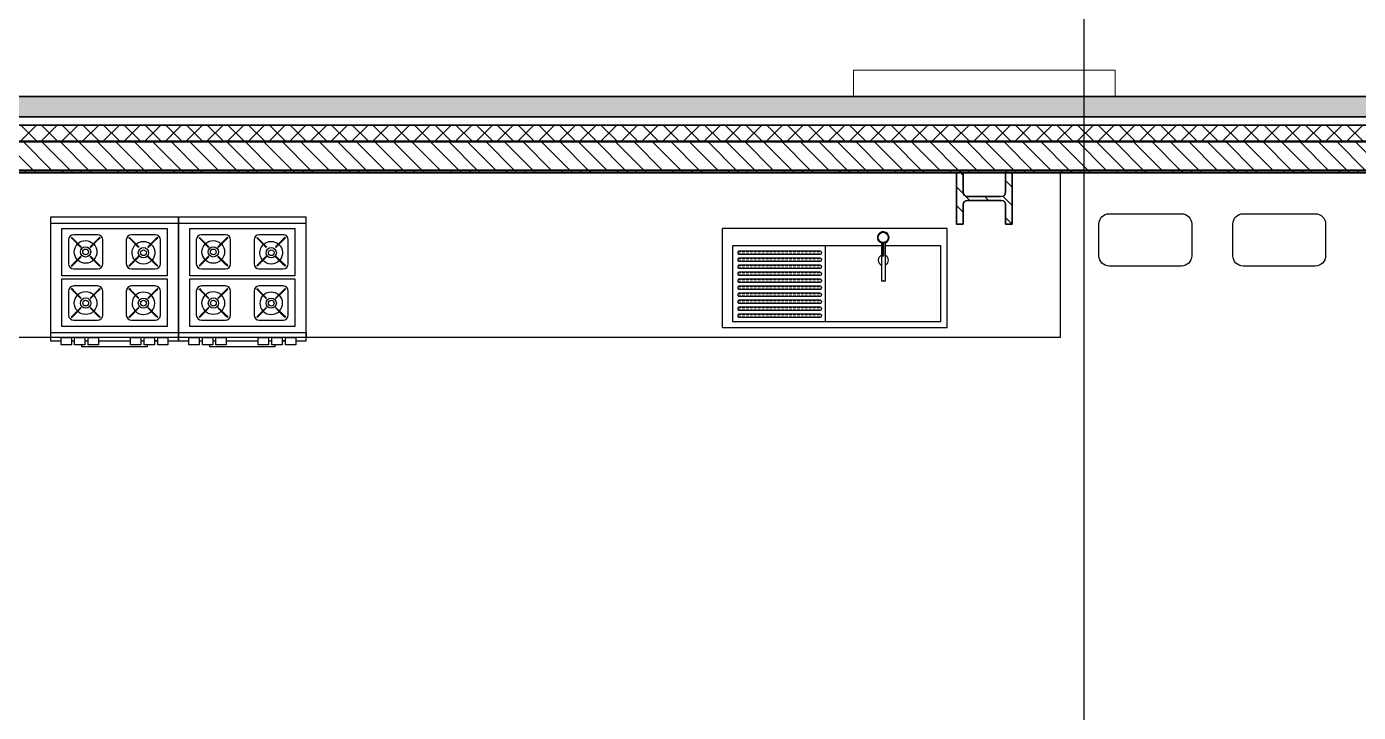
# Model space of a CAD drawing. Header units: millimetres. Extents: x -100 to 251604, y 0 to 25979.
# Drawn here: x 44141 to 50604, y 19318 to 22648 of the extents above; entities that cross this region are included whole.
import ezdxf

# ---------------------------------------------------------------- set-up
doc = ezdxf.new("R2010")
doc.units = ezdxf.units.MM
doc.linetypes.add('DASHED', pattern=[19.05, 12.7, -6.35])
doc.layers.get('0').update_dxf_attribs({"true_color": 0xdfdfdf})
for name, color, linetype in [('Background_0', 7, 'Continuous'), ('Background_Back bricks', 7, 'Continuous'), ('Background_BRX_2D_Symbols', 7, 'Continuous'), ('Boundary_0', 7, 'Continuous'), ('Boundary_Air', 7, 'Continuous'), ('Boundary_Back bricks', 7, 'Continuous'), ('Boundary_Cavity Wall_ Back', 7, 'Continuous'), ('Boundary_Gypsum Board', 54, 'Continuous'), ('Boundary_Insulation_ Polyurethane Foam', 42, 'Continuous'), ('Fill_0', 7, 'Continuous'), ('Fill_Back bricks', 7, 'Continuous'), ('Fill_Gypsum Board', 251, 'Continuous'), ('Fill_Insulation_ Polyurethane Foam', 42, 'Continuous'), ('Fill_Supporting Wall_ Brick', 11, 'Continuous'), ('Viewport border', 7, 'Continuous')]:
    doc.layers.add(name, color=color, linetype=linetype)
for name, color, linetype, lineweight in [('Background_Air', 7, 'Continuous', 9), ('Background_Concrete_ Reinforced', 7, 'Continuous', 9), ('Background_Floor_ Ceramic Tiles', 7, 'Continuous', 9), ('Background_Gypsum Board', 7, 'Continuous', 9), ('Background_Insulation_ Polyurethane Foam', 7, 'Continuous', 9), ('Background_Supporting Wall_ Brick', 7, 'Continuous', 9), ('BIM_SECTIONS', 151, 'Continuous', 25), ('Boundary_Supporting Wall_ Brick', 14, 'Continuous', 50)]:
    doc.layers.add(name, color=color, linetype=linetype, lineweight=lineweight)
doc.layers.add('BIM_ROOM_LINES', color=7, linetype='Continuous', plot=False)
pattern_1 = [(45, (-5377.5, -9300), (-44.90128, 44.90128), [])]

# ---------------------------------------------------------------- blocks, each defined once
blk = doc.blocks.new('*U10880')
for p, q in [((30270.5, 8713), (29650.5, 8713)), ((30270.5, 8683), (29650.5, 8683)), ((30270.5, 8683), (30270.5, 8713)), ((30270.5, 8153), (30270.5, 8683)), ((29705.5, 8428), (29705.5, 8658)), ((29705.5, 8658), (30215.5, 8658)), ((29737.5, 8602.9), (29737.5, 8486.9)), ((29750.6, 8612.7), (29752.7, 8614.9)), ((29757.7, 8605.7), (29750.6, 8612.7)), ((29752.7, 8614.9), (29759.8, 8607.8)), ((29757.7, 8605.7), (29759.8, 8607.8)), ((29796.8, 8566.5), (29757.7, 8605.7)), ((29759.8, 8607.8), (29798.9, 8568.7)), ((29878.5, 8627.9), (29762.5, 8627.9)), ((29881.3, 8607.8), (29842.1, 8568.7)), ((29844.3, 8566.5), (29883.4, 8605.7)), ((29888.3, 8614.9), (29881.3, 8607.8)), ((29883.4, 8605.7), (29881.3, 8607.8)), ((29883.4, 8605.7), (29890.5, 8612.7)), ((29890.5, 8612.7), (29888.3, 8614.9)), ((29903.5, 8486.9), (29903.5, 8602.9)), ((30017.5, 8602.9), (30017.5, 8486.9)), ((30030.5, 8612.7), (30032.7, 8614.9)), ((30037.6, 8605.7), (30030.5, 8612.7)), ((30032.7, 8614.9), (30039.7, 8607.8)), ((30037.6, 8605.7), (30039.7, 8607.8)), ((30076.7, 8566.5), (30037.6, 8605.7)), ((30039.7, 8607.8), (30078.9, 8568.7)), ((30158.5, 8627.9), (30042.5, 8627.9)), ((30161.2, 8607.8), (30122.1, 8568.7)), ((30124.2, 8566.5), (30163.3, 8605.7)), ((30168.3, 8614.9), (30161.2, 8607.8)), ((30163.3, 8605.7), (30161.2, 8607.8)), ((30163.3, 8605.7), (30170.4, 8612.7)), ((30170.4, 8612.7), (30168.3, 8614.9)), ((30183.5, 8486.9), (30183.5, 8602.9)), ((30215.5, 8658), (30215.5, 8428)), ((29798.9, 8568.7), (29796.8, 8566.5)), ((29842.1, 8568.7), (29844.3, 8566.5)), ((30078.9, 8568.7), (30076.7, 8566.5)), ((30122.1, 8568.7), (30124.2, 8566.5)), ((29757.7, 8484.2), (29750.6, 8477.1)), ((29750.6, 8477.1), (29752.7, 8475)), ((29752.7, 8475), (29759.8, 8482.1)), ((29796.8, 8523.3), (29757.7, 8484.2)), ((29757.7, 8484.2), (29759.8, 8482.1)), ((29759.8, 8482.1), (29798.9, 8521.2)), ((29798.9, 8521.2), (29796.8, 8523.3)), ((29842.1, 8521.2), (29844.3, 8523.3)), ((29881.3, 8482.1), (29842.1, 8521.2)), ((29844.3, 8523.3), (29883.4, 8484.2)), ((29883.4, 8484.2), (29881.3, 8482.1)), ((29888.3, 8475), (29881.3, 8482.1)), ((29883.4, 8484.2), (29890.5, 8477.1)), ((29890.5, 8477.1), (29888.3, 8475)), ((30037.6, 8484.2), (30030.5, 8477.1)), ((30030.5, 8477.1), (30032.7, 8475)), ((30032.7, 8475), (30039.7, 8482.1)), ((30076.7, 8523.3), (30037.6, 8484.2)), ((30037.6, 8484.2), (30039.7, 8482.1)), ((30039.7, 8482.1), (30078.9, 8521.2)), ((30078.9, 8521.2), (30076.7, 8523.3)), ((30122.1, 8521.2), (30124.2, 8523.3)), ((30161.2, 8482.1), (30122.1, 8521.2)), ((30124.2, 8523.3), (30163.3, 8484.2)), ((30163.3, 8484.2), (30161.2, 8482.1)), ((30168.3, 8475), (30161.2, 8482.1)), ((30163.3, 8484.2), (30170.4, 8477.1)), ((30170.4, 8477.1), (30168.3, 8475)), ((30215.5, 8428), (29705.5, 8428)), ((29705.5, 8183), (29705.5, 8413)), ((29705.5, 8413), (30215.5, 8413)), ((29762.5, 8461.9), (29878.5, 8461.9)), ((30042.5, 8461.9), (30158.5, 8461.9)), ((30215.5, 8413), (30215.5, 8183)), ((29737.5, 8354.1), (29737.5, 8238.1)), ((29750.6, 8363.9), (29752.7, 8366)), ((29757.7, 8356.8), (29750.6, 8363.9)), ((29752.7, 8366), (29759.8, 8358.9)), ((29757.7, 8356.8), (29759.8, 8358.9)), ((29796.8, 8317.7), (29757.7, 8356.8)), ((29759.8, 8358.9), (29798.9, 8319.8)), ((29878.5, 8379.1), (29762.5, 8379.1)), ((29881.3, 8358.9), (29842.1, 8319.8)), ((29844.3, 8317.7), (29883.4, 8356.8)), ((29888.3, 8366), (29881.3, 8358.9)), ((29883.4, 8356.8), (29881.3, 8358.9)), ((29883.4, 8356.8), (29890.5, 8363.9)), ((29890.5, 8363.9), (29888.3, 8366)), ((29903.5, 8238.1), (29903.5, 8354.1)), ((30017.5, 8354.1), (30017.5, 8238.1)), ((30030.5, 8363.9), (30032.7, 8366)), ((30037.6, 8356.8), (30030.5, 8363.9)), ((30032.7, 8366), (30039.7, 8358.9)), ((30037.6, 8356.8), (30039.7, 8358.9)), ((30076.7, 8317.7), (30037.6, 8356.8)), ((30039.7, 8358.9), (30078.9, 8319.8)), ((30158.5, 8379.1), (30042.5, 8379.1)), ((30161.2, 8358.9), (30122.1, 8319.8)), ((30124.2, 8317.7), (30163.3, 8356.8)), ((30168.3, 8366), (30161.2, 8358.9)), ((30163.3, 8356.8), (30161.2, 8358.9)), ((30163.3, 8356.8), (30170.4, 8363.9)), ((30170.4, 8363.9), (30168.3, 8366)), ((30183.5, 8238.1), (30183.5, 8354.1)), ((29796.8, 8274.5), (29757.7, 8235.3)), ((29798.9, 8319.8), (29796.8, 8317.7)), ((29798.9, 8272.3), (29796.8, 8274.5)), ((29842.1, 8319.8), (29844.3, 8317.7)), ((29842.1, 8272.3), (29844.3, 8274.5)), ((29844.3, 8274.5), (29883.4, 8235.3)), ((30076.7, 8274.5), (30037.6, 8235.3)), ((30078.9, 8319.8), (30076.7, 8317.7)), ((30078.9, 8272.3), (30076.7, 8274.5)), ((30122.1, 8319.8), (30124.2, 8317.7)), ((30122.1, 8272.3), (30124.2, 8274.5)), ((30124.2, 8274.5), (30163.3, 8235.3)), ((29757.7, 8235.3), (29750.6, 8228.3)), ((29750.6, 8228.3), (29752.7, 8226.1)), ((29752.7, 8226.1), (29759.8, 8233.2)), ((29757.7, 8235.3), (29759.8, 8233.2)), ((29759.8, 8233.2), (29798.9, 8272.3)), ((29762.5, 8213.1), (29878.5, 8213.1)), ((29881.3, 8233.2), (29842.1, 8272.3)), ((29883.4, 8235.3), (29881.3, 8233.2)), ((29888.3, 8226.1), (29881.3, 8233.2)), ((29883.4, 8235.3), (29890.5, 8228.3)), ((29890.5, 8228.3), (29888.3, 8226.1)), ((30037.6, 8235.3), (30030.5, 8228.3)), ((30030.5, 8228.3), (30032.7, 8226.1)), ((30032.7, 8226.1), (30039.7, 8233.2)), ((30037.6, 8235.3), (30039.7, 8233.2)), ((30039.7, 8233.2), (30078.9, 8272.3)), ((30042.5, 8213.1), (30158.5, 8213.1)), ((30161.2, 8233.2), (30122.1, 8272.3)), ((30163.3, 8235.3), (30161.2, 8233.2)), ((30168.3, 8226.1), (30161.2, 8233.2)), ((30163.3, 8235.3), (30170.4, 8228.3)), ((30170.4, 8228.3), (30168.3, 8226.1)), ((29650.5, 8153), (30270.5, 8153)), ((29650.5, 8153), (30270.5, 8153)), ((30215.5, 8183), (29705.5, 8183)), ((30270.5, 8153), (30270.5, 8128)), ((30270.5, 8128), (29650.5, 8128)), ((29701.1, 8128), (29650.5, 8128)), ((29650.5, 8128), (29650.5, 8113)), ((29650.5, 8113), (29701.1, 8113)), ((29701.1, 8093), (29701.1, 8128)), ((29701.1, 8128), (29751.1, 8128)), ((29751.1, 8128), (29701.1, 8128)), ((29751.1, 8093), (29701.1, 8093)), ((29751.1, 8128), (29751.1, 8093)), ((29766.9, 8128), (29751.1, 8128)), ((29751.1, 8113), (29766.9, 8113)), ((29766.9, 8093), (29766.9, 8128)), ((29766.9, 8128), (29816.9, 8128)), ((29816.9, 8128), (29766.9, 8128)), ((29816.9, 8093), (29766.9, 8093)), ((29802.5, 8083), (29802.5, 8093)), ((30119.3, 8083), (29802.5, 8083)), ((29816.9, 8128), (29816.9, 8093)), ((29832.8, 8128), (29816.9, 8128)), ((29816.9, 8113), (29832.8, 8113)), ((29832.8, 8093), (29832.8, 8128)), ((29832.8, 8128), (29882.8, 8128)), ((29882.8, 8128), (29832.8, 8128)), ((29882.8, 8093), (29832.8, 8093)), ((29882.8, 8128), (29882.8, 8093)), ((29899.7, 8128), (29882.8, 8128)), ((29882.8, 8113), (30038.2, 8113)), ((30021.3, 8128), (29899.7, 8128)), ((30038.2, 8128), (30021.3, 8128)), ((30038.2, 8093), (30038.2, 8128)), ((30038.2, 8128), (30088.2, 8128)), ((30088.2, 8128), (30038.2, 8128)), ((30088.2, 8093), (30038.2, 8093)), ((30088.2, 8128), (30088.2, 8093)), ((30104.1, 8128), (30088.2, 8128)), ((30088.2, 8113), (30104.1, 8113)), ((30104.1, 8093), (30104.1, 8128)), ((30104.1, 8128), (30154.1, 8128)), ((30154.1, 8128), (30104.1, 8128)), ((30154.1, 8093), (30104.1, 8093)), ((30119.3, 8093), (30119.3, 8083)), ((30154.1, 8128), (30154.1, 8093)), ((30169.9, 8128), (30154.1, 8128)), ((30154.1, 8113), (30169.9, 8113)), ((30169.9, 8113), (30154.1, 8113)), ((30169.9, 8093), (30169.9, 8128)), ((30169.9, 8128), (30219.9, 8128)), ((30219.9, 8128), (30169.9, 8128)), ((30219.9, 8093), (30169.9, 8093)), ((30219.9, 8128), (30219.9, 8093)), ((30270.5, 8128), (30219.9, 8128)), ((30219.9, 8113), (30270.5, 8113)), ((30270.5, 8113), (30270.5, 8128))]:
    blk.add_line(p, q)
for centre, radius in [((29820, 8544.5), 25), ((29820, 8544.3), 14), ((30101, 8540.6), 25), ((30101, 8540.4), 14), ((29820.5, 8296.1), 25), ((29820.5, 8295.9), 14), ((30101, 8295.6), 25), ((30101, 8295.4), 14)]:
    blk.add_circle(centre, radius)
for centre, radius, start, end in [((29762.5, 8602.9), 25, 90, 180), ((29878.5, 8602.9), 25, 0, 90), ((30042.5, 8602.9), 25, 90, 180), ((30158.5, 8602.9), 25, 0, 90), ((29762.5, 8486.9), 25, 180, 270), ((29878.5, 8486.9), 25, 270, 0), ((30042.5, 8486.9), 25, 180, 270), ((30158.5, 8486.9), 25, 270, 0), ((29762.5, 8354.1), 25, 90, 180), ((29820, 8295.5), 55, 46.56931, 132.65988), ((29878.5, 8354.1), 25, 0, 90), ((30042.5, 8354.1), 25, 90, 180), ((30158.5, 8354.1), 25, 0, 90), ((30101, 8295.6), 55, 136.5756, 222.70261), ((30101, 8295.6), 55, 316.55117, 44.17102), ((29762.5, 8238.1), 25, 180, 270), ((29878.5, 8238.1), 25, 270, 0), ((30042.5, 8238.1), 25, 180, 270), ((30101, 8295.6), 55, 225.82898, 313.42556), ((30158.5, 8238.1), 25, 270, 0)]:
    blk.add_arc(centre, radius, start, end)
at = {"extrusion": (-5.05939e-17, -1.83697e-16, -1)}
for centre, radius, start, end in [((-29820, 8544.5), 55, 47.29689, 133.44883), ((-30101, 8540.6), 55, 49.42071, 129.83137), ((-29820, 8544.5), 55, 316.55117, 44.17102), ((-29820, 8544.5), 55, 136.57444, 222.70311), ((-30100.3, 8540.6), 54.4, 347.33784, 46.74832), ((-30101, 8540.6), 55, 132.96317, 220.57929), ((-29820, 8544.5), 55, 225.82898, 313.42556), ((-30101, 8540.6), 55, 320.16863, 347.51431), ((-30101, 8540.6), 55, 223.70879, 317.03683), ((-30101, 8295.5), 55, 46.56931, 132.65988), ((-29820, 8295.6), 55, 316.55117, 44.17102), ((-29820, 8295.6), 55, 136.5756, 222.70261), ((-29820, 8295.6), 55, 225.82898, 313.42556)]:
    blk.add_arc(centre, radius, start, end, dxfattribs=at)
blk = doc.blocks.new('*U10881')
for p, q in [((30270.5, 8713), (30270.5, 8683)), ((30890.5, 8713), (30270.5, 8713)), ((30890.5, 8683), (30270.5, 8683)), ((30270.5, 8683), (30270.5, 8153)), ((30890.5, 8683), (30890.5, 8713)), ((30890.5, 8153), (30890.5, 8683)), ((30325.5, 8428), (30325.5, 8658)), ((30325.5, 8658), (30835.5, 8658)), ((30357.5, 8602.9), (30357.5, 8486.9)), ((30370.6, 8612.7), (30372.7, 8614.9)), ((30377.7, 8605.7), (30370.6, 8612.7)), ((30372.7, 8614.9), (30379.8, 8607.8)), ((30377.7, 8605.7), (30379.8, 8607.8)), ((30416.8, 8566.5), (30377.7, 8605.7)), ((30379.8, 8607.8), (30418.9, 8568.7)), ((30498.5, 8627.9), (30382.5, 8627.9)), ((30501.3, 8607.8), (30462.1, 8568.7)), ((30464.3, 8566.5), (30503.4, 8605.7)), ((30508.3, 8614.9), (30501.3, 8607.8)), ((30503.4, 8605.7), (30501.3, 8607.8)), ((30503.4, 8605.7), (30510.5, 8612.7)), ((30510.5, 8612.7), (30508.3, 8614.9)), ((30523.5, 8486.9), (30523.5, 8602.9)), ((30637.5, 8602.9), (30637.5, 8486.9)), ((30650.5, 8612.7), (30652.7, 8614.9)), ((30657.6, 8605.7), (30650.5, 8612.7)), ((30652.7, 8614.9), (30659.7, 8607.8)), ((30657.6, 8605.7), (30659.7, 8607.8)), ((30696.7, 8566.5), (30657.6, 8605.7)), ((30659.7, 8607.8), (30698.9, 8568.7)), ((30778.5, 8627.9), (30662.5, 8627.9)), ((30781.2, 8607.8), (30742.1, 8568.7)), ((30744.2, 8566.5), (30783.3, 8605.7)), ((30788.3, 8614.9), (30781.2, 8607.8)), ((30783.3, 8605.7), (30781.2, 8607.8)), ((30783.3, 8605.7), (30790.4, 8612.7)), ((30790.4, 8612.7), (30788.3, 8614.9)), ((30803.5, 8486.9), (30803.5, 8602.9)), ((30835.5, 8658), (30835.5, 8428)), ((30418.9, 8568.7), (30416.8, 8566.5)), ((30462.1, 8568.7), (30464.3, 8566.5)), ((30698.9, 8568.7), (30696.7, 8566.5)), ((30742.1, 8568.7), (30744.2, 8566.5)), ((30377.7, 8484.2), (30370.6, 8477.1)), ((30370.6, 8477.1), (30372.7, 8475)), ((30372.7, 8475), (30379.8, 8482.1)), ((30416.8, 8523.3), (30377.7, 8484.2)), ((30377.7, 8484.2), (30379.8, 8482.1)), ((30379.8, 8482.1), (30418.9, 8521.2)), ((30418.9, 8521.2), (30416.8, 8523.3)), ((30462.1, 8521.2), (30464.3, 8523.3)), ((30501.3, 8482.1), (30462.1, 8521.2)), ((30464.3, 8523.3), (30503.4, 8484.2)), ((30503.4, 8484.2), (30501.3, 8482.1)), ((30508.3, 8475), (30501.3, 8482.1)), ((30503.4, 8484.2), (30510.5, 8477.1)), ((30510.5, 8477.1), (30508.3, 8475)), ((30657.6, 8484.2), (30650.5, 8477.1)), ((30650.5, 8477.1), (30652.7, 8475)), ((30652.7, 8475), (30659.7, 8482.1)), ((30696.7, 8523.3), (30657.6, 8484.2)), ((30657.6, 8484.2), (30659.7, 8482.1)), ((30659.7, 8482.1), (30698.9, 8521.2)), ((30698.9, 8521.2), (30696.7, 8523.3)), ((30742.1, 8521.2), (30744.2, 8523.3)), ((30781.2, 8482.1), (30742.1, 8521.2)), ((30744.2, 8523.3), (30783.3, 8484.2)), ((30783.3, 8484.2), (30781.2, 8482.1)), ((30788.3, 8475), (30781.2, 8482.1)), ((30783.3, 8484.2), (30790.4, 8477.1)), ((30790.4, 8477.1), (30788.3, 8475)), ((30835.5, 8428), (30325.5, 8428)), ((30325.5, 8183), (30325.5, 8413)), ((30325.5, 8413), (30835.5, 8413)), ((30382.5, 8461.9), (30498.5, 8461.9)), ((30662.5, 8461.9), (30778.5, 8461.9)), ((30835.5, 8413), (30835.5, 8183)), ((30357.5, 8354.1), (30357.5, 8238.1)), ((30370.6, 8363.9), (30372.7, 8366)), ((30377.7, 8356.8), (30370.6, 8363.9)), ((30372.7, 8366), (30379.8, 8358.9)), ((30377.7, 8356.8), (30379.8, 8358.9)), ((30416.8, 8317.7), (30377.7, 8356.8)), ((30379.8, 8358.9), (30418.9, 8319.8)), ((30498.5, 8379.1), (30382.5, 8379.1)), ((30501.3, 8358.9), (30462.1, 8319.8)), ((30464.3, 8317.7), (30503.4, 8356.8)), ((30508.3, 8366), (30501.3, 8358.9)), ((30503.4, 8356.8), (30501.3, 8358.9)), ((30503.4, 8356.8), (30510.5, 8363.9)), ((30510.5, 8363.9), (30508.3, 8366)), ((30523.5, 8238.1), (30523.5, 8354.1)), ((30637.5, 8354.1), (30637.5, 8238.1)), ((30650.5, 8363.9), (30652.7, 8366)), ((30657.6, 8356.8), (30650.5, 8363.9)), ((30652.7, 8366), (30659.7, 8358.9)), ((30657.6, 8356.8), (30659.7, 8358.9)), ((30696.7, 8317.7), (30657.6, 8356.8)), ((30659.7, 8358.9), (30698.9, 8319.8)), ((30778.5, 8379.1), (30662.5, 8379.1)), ((30781.2, 8358.9), (30742.1, 8319.8)), ((30744.2, 8317.7), (30783.3, 8356.8)), ((30788.3, 8366), (30781.2, 8358.9)), ((30783.3, 8356.8), (30781.2, 8358.9)), ((30783.3, 8356.8), (30790.4, 8363.9)), ((30790.4, 8363.9), (30788.3, 8366)), ((30803.5, 8238.1), (30803.5, 8354.1)), ((30416.8, 8274.5), (30377.7, 8235.3)), ((30418.9, 8319.8), (30416.8, 8317.7)), ((30418.9, 8272.3), (30416.8, 8274.5)), ((30462.1, 8319.8), (30464.3, 8317.7)), ((30462.1, 8272.3), (30464.3, 8274.5)), ((30464.3, 8274.5), (30503.4, 8235.3)), ((30696.7, 8274.5), (30657.6, 8235.3)), ((30698.9, 8319.8), (30696.7, 8317.7)), ((30698.9, 8272.3), (30696.7, 8274.5)), ((30742.1, 8319.8), (30744.2, 8317.7)), ((30742.1, 8272.3), (30744.2, 8274.5)), ((30744.2, 8274.5), (30783.3, 8235.3)), ((30377.7, 8235.3), (30370.6, 8228.3)), ((30370.6, 8228.3), (30372.7, 8226.1)), ((30372.7, 8226.1), (30379.8, 8233.2)), ((30377.7, 8235.3), (30379.8, 8233.2)), ((30379.8, 8233.2), (30418.9, 8272.3)), ((30382.5, 8213.1), (30498.5, 8213.1)), ((30501.3, 8233.2), (30462.1, 8272.3)), ((30503.4, 8235.3), (30501.3, 8233.2)), ((30508.3, 8226.1), (30501.3, 8233.2)), ((30503.4, 8235.3), (30510.5, 8228.3)), ((30510.5, 8228.3), (30508.3, 8226.1)), ((30657.6, 8235.3), (30650.5, 8228.3)), ((30650.5, 8228.3), (30652.7, 8226.1)), ((30652.7, 8226.1), (30659.7, 8233.2)), ((30657.6, 8235.3), (30659.7, 8233.2)), ((30659.7, 8233.2), (30698.9, 8272.3)), ((30662.5, 8213.1), (30778.5, 8213.1)), ((30781.2, 8233.2), (30742.1, 8272.3)), ((30783.3, 8235.3), (30781.2, 8233.2)), ((30788.3, 8226.1), (30781.2, 8233.2)), ((30783.3, 8235.3), (30790.4, 8228.3)), ((30790.4, 8228.3), (30788.3, 8226.1)), ((30270.5, 8153), (30890.5, 8153)), ((30270.5, 8128), (30270.5, 8153)), ((30270.5, 8153), (30890.5, 8153)), ((30835.5, 8183), (30325.5, 8183)), ((30890.5, 8153), (30890.5, 8128)), ((30890.5, 8128), (30270.5, 8128)), ((30321.1, 8128), (30270.5, 8128)), ((30270.5, 8128), (30270.5, 8113)), ((30270.5, 8113), (30321.1, 8113)), ((30321.1, 8093), (30321.1, 8128)), ((30321.1, 8128), (30371.1, 8128)), ((30371.1, 8128), (30321.1, 8128)), ((30371.1, 8093), (30321.1, 8093)), ((30371.1, 8128), (30371.1, 8093)), ((30386.9, 8128), (30371.1, 8128)), ((30371.1, 8113), (30386.9, 8113)), ((30386.9, 8093), (30386.9, 8128)), ((30386.9, 8128), (30436.9, 8128)), ((30436.9, 8128), (30386.9, 8128)), ((30436.9, 8093), (30386.9, 8093)), ((30422.5, 8083), (30422.5, 8093)), ((30739.3, 8083), (30422.5, 8083)), ((30436.9, 8128), (30436.9, 8093)), ((30452.8, 8128), (30436.9, 8128)), ((30436.9, 8113), (30452.8, 8113)), ((30452.8, 8093), (30452.8, 8128)), ((30452.8, 8128), (30502.8, 8128)), ((30502.8, 8128), (30452.8, 8128)), ((30502.8, 8093), (30452.8, 8093)), ((30502.8, 8128), (30502.8, 8093)), ((30519.7, 8128), (30502.8, 8128)), ((30502.8, 8113), (30658.2, 8113)), ((30641.3, 8128), (30519.7, 8128)), ((30658.2, 8128), (30641.3, 8128)), ((30658.2, 8093), (30658.2, 8128)), ((30658.2, 8128), (30708.2, 8128)), ((30708.2, 8128), (30658.2, 8128)), ((30708.2, 8093), (30658.2, 8093)), ((30708.2, 8128), (30708.2, 8093)), ((30724.1, 8128), (30708.2, 8128)), ((30708.2, 8113), (30724.1, 8113)), ((30724.1, 8093), (30724.1, 8128)), ((30724.1, 8128), (30774.1, 8128)), ((30774.1, 8128), (30724.1, 8128)), ((30774.1, 8093), (30724.1, 8093)), ((30739.3, 8093), (30739.3, 8083)), ((30774.1, 8128), (30774.1, 8093)), ((30789.9, 8128), (30774.1, 8128)), ((30774.1, 8113), (30789.9, 8113)), ((30789.9, 8113), (30774.1, 8113)), ((30789.9, 8093), (30789.9, 8128)), ((30789.9, 8128), (30839.9, 8128)), ((30839.9, 8128), (30789.9, 8128)), ((30839.9, 8093), (30789.9, 8093)), ((30839.9, 8128), (30839.9, 8093)), ((30890.5, 8128), (30839.9, 8128)), ((30839.9, 8113), (30890.5, 8113)), ((30890.5, 8113), (30890.5, 8128))]:
    blk.add_line(p, q)
for centre, radius in [((30440, 8544.5), 25), ((30440, 8544.3), 14), ((30721, 8540.6), 25), ((30721, 8540.4), 14), ((30440.5, 8296.1), 25), ((30440.5, 8295.9), 14), ((30721, 8295.6), 25), ((30721, 8295.4), 14)]:
    blk.add_circle(centre, radius)
for centre, radius, start, end in [((30382.5, 8602.9), 25, 90, 180), ((30498.5, 8602.9), 25, 0, 90), ((30662.5, 8602.9), 25, 90, 180), ((30778.5, 8602.9), 25, 0, 90), ((30382.5, 8486.9), 25, 180, 270), ((30498.5, 8486.9), 25, 270, 0), ((30662.5, 8486.9), 25, 180, 270), ((30778.5, 8486.9), 25, 270, 0), ((30382.5, 8354.1), 25, 90, 180), ((30440, 8295.5), 55, 46.56931, 132.65988), ((30498.5, 8354.1), 25, 0, 90), ((30662.5, 8354.1), 25, 90, 180), ((30778.5, 8354.1), 25, 0, 90), ((30721, 8295.6), 55, 136.5756, 222.70261), ((30721, 8295.6), 55, 316.55117, 44.17102), ((30382.5, 8238.1), 25, 180, 270), ((30498.5, 8238.1), 25, 270, 0), ((30662.5, 8238.1), 25, 180, 270), ((30721, 8295.6), 55, 225.82898, 313.42556), ((30778.5, 8238.1), 25, 270, 0)]:
    blk.add_arc(centre, radius, start, end)
at = {"extrusion": (-5.05939e-17, -1.83697e-16, -1)}
for centre, radius, start, end in [((-30440, 8544.5), 55, 47.29689, 133.44883), ((-30721, 8540.6), 55, 49.42071, 129.83137), ((-30440, 8544.5), 55, 316.55117, 44.17102), ((-30440, 8544.5), 55, 136.57444, 222.70311), ((-30720.3, 8540.6), 54.4, 347.33784, 46.74832), ((-30721, 8540.6), 55, 132.96317, 220.57929), ((-30440, 8544.5), 55, 225.82898, 313.42556), ((-30721, 8540.6), 55, 320.16863, 347.51431), ((-30721, 8540.6), 55, 223.70879, 317.03683), ((-30721, 8295.5), 55, 46.56931, 132.65988), ((-30440, 8295.6), 55, 316.55117, 44.17102), ((-30440, 8295.6), 55, 136.5756, 222.70261), ((-30440, 8295.6), 55, 225.82898, 313.42556)]:
    blk.add_arc(centre, radius, start, end, dxfattribs=at)
blk = doc.blocks.new('*U10882')
for p, q in [((34788.5, 8730), (35138.5, 8730)), ((34738.5, 8526), (34738.5, 8680)), ((35188.5, 8680), (35188.5, 8526)), ((35138.5, 8476), (34788.5, 8476))]:
    blk.add_line(p, q)
at = {"extrusion": (9.75748e-18, 0, -1)}
for centre, start, end in [((-34788.5, 8680), 0, 90), ((-35138.5, 8680), 90, 180), ((-34788.5, 8526), 270, 0), ((-35138.5, 8526), 180, 270)]:
    blk.add_arc(centre, 50, start, end, dxfattribs=at)
blk = doc.blocks.new('*U10883')
for p, q in [((35438.5, 8730), (35788.5, 8730)), ((35388.5, 8526), (35388.5, 8680)), ((35838.5, 8680), (35838.5, 8526)), ((35788.5, 8476), (35438.5, 8476))]:
    blk.add_line(p, q)
at = {"extrusion": (9.75748e-18, 0, -1)}
for centre, start, end in [((-35438.5, 8680), 0, 90), ((-35788.5, 8680), 90, 180), ((-35438.5, 8526), 270, 0), ((-35788.5, 8526), 180, 270)]:
    blk.add_arc(centre, 50, start, end, dxfattribs=at)
blk = doc.blocks.new('Main_Floor 0__section__..%5CMainBuilding.dwg', base_point=(-3894.6, -13009.5))
at = {"layer": 'Fill_0', "extrusion": (9.75748e-18, -2.60761e-30, -1)}
h = blk.add_hatch(dxfattribs=at)
h.set_pattern_fill('ANSI31', color=256, scale=20, style=0)
h.set_pattern_definition(pattern_1)
edge = h.paths.add_edge_path()
edge.add_line((-34047.5, 8680), (-34079.5, 8680))
edge.add_line((-34079.5, 8680), (-34079.5, 8774))
edge.add_spline(control_points=[(-34079.5, 8774), (-34079.5, 8795), (-34100.5, 8795)], knot_values=[-0.785398, -0.785398, -0.785398, 0.785398, 0.785398, 0.785398], weights=[1, 0.707107, 1], degree=2, periodic=0)
edge.add_line((-34100.5, 8795), (-34264.5, 8795))
edge.add_spline(control_points=[(-34264.5, 8795), (-34285.5, 8795), (-34285.5, 8774)], knot_values=[-0.785398, -0.785398, -0.785398, 0.785398, 0.785398, 0.785398], weights=[1, 0.707107, 1], degree=2, periodic=0)
edge.add_line((-34285.5, 8774), (-34285.5, 8680))
edge.add_line((-34285.5, 8680), (-34317.5, 8680))
edge.add_line((-34317.5, 8680), (-34317.5, 8928))
edge.add_line((-34317.5, 8928), (-34285.5, 8928))
edge.add_line((-34285.5, 8928), (-34285.5, 8834))
edge.add_spline(control_points=[(-34285.5, 8834), (-34285.5, 8813), (-34264.5, 8813)], knot_values=[-0.785398, -0.785398, -0.785398, 0.785398, 0.785398, 0.785398], weights=[1, 0.707107, 1], degree=2, periodic=0)
edge.add_line((-34264.5, 8813), (-34100.5, 8813))
edge.add_spline(control_points=[(-34100.5, 8813), (-34079.5, 8813), (-34079.5, 8834)], knot_values=[-0.785398, -0.785398, -0.785398, 0.785398, 0.785398, 0.785398], weights=[1, 0.707107, 1], degree=2, periodic=0)
edge.add_line((-34079.5, 8834), (-34079.5, 8928))
edge.add_line((-34079.5, 8928), (-34047.5, 8928))
edge.add_line((-34047.5, 8928), (-34047.5, 8680))
at = {"layer": 'Fill_Back bricks', "extrusion": (-2.51603e-18, 2.85419e-16, -1)}
h = blk.add_hatch(dxfattribs=at)
h.set_pattern_fill('ANSI36', color=256, scale=20, style=0)
h.set_pattern_definition([(45, (-5377.5, -9300), (33.67596, 123.47852), [158.75, -31.75, 0, -31.75])])
h.paths.add_polyline_path([(-41227.5, 9300), (-5377.5, 9300), (-5467.5, 9210), (-5507.5, 9210), (-5507.5, 9200), (-41137.5, 9200), (-41137.5, 9210)])
at = {"layer": 'Fill_Gypsum Board', "extrusion": (-3.03007e-18, -4.24205e-15, -1)}
h = blk.add_hatch(dxfattribs=at)
h.set_pattern_fill('ANSI34', color=256, scale=10, style=0)
h.set_pattern_definition([(45, (-5377.5, -9300), (-134.7038, 134.7038), []), (45, (-5332.6, -9300), (-134.7038, 134.7038), []), (45, (-5287.7, -9300), (-134.7038, 134.7038), []), (45, (-5242.8, -9300), (-134.7038, 134.7038), [])])
h.paths.add_polyline_path([(-40907.5, 8928), (-40907.5, 8940), (-25780.5, 8940), (-25780.5, 8928)])
at = {"layer": 'Fill_Insulation_ Polyurethane Foam', "extrusion": (9.75748e-18, 1.218e-29, -1)}
h = blk.add_hatch(dxfattribs=at)
h.set_pattern_fill('INSULATION', color=256, scale=20, style=0)
h.set_pattern_definition([(45, (-5377.5, -9300), (-50.28943, 50.28943), []), (135, (-5377.5, -9300), (-50.28943, -50.28943), [])])
h.paths.add_polyline_path([(-11117.5, -9170), (-11117.5, -9120), (-5557.5, -9120), (-5557.5, 9080), (-41047.5, 9080), (-41047.5, -120), (-40827.5, -120), (-40827.5, -170), (-41097.5, -170), (-41097.5, 9160), (-5557.5, 9160), (-5557.5, 9170), (-5507.5, 9170), (-5507.5, -9170)])
at = {"layer": 'Fill_Supporting Wall_ Brick', "extrusion": (6.63203e-18, -7.86111e-17, -1)}
h = blk.add_hatch(dxfattribs=at)
h.set_pattern_fill('ANSI31', color=256, scale=20, style=0)
h.set_pattern_definition(pattern_1)
h.paths.add_polyline_path([(-19787.5, 5365), (-19787.5, 5485), (-17812.5, 5485), (-17812.5, 8940), (-20752.5, 8940), (-20752.5, 5485), (-20587.5, 5485), (-20587.5, 5365), (-20752.5, 5365), (-20752.5, 3885), (-13059.7, 3885), (-13059.7, 3765), (-20872.5, 3765), (-20872.5, 8940), (-25660.5, 8940), (-25660.5, 6328), (-25780.5, 6328), (-25780.5, 8940), (-40907.5, 8940), (-40907.5, 20), (-40827.5, 20), (-40827.5, -120), (-41047.5, -120), (-41047.5, 9080), (-5557.5, 9080), (-5557.5, -9120), (-11117.5, -9120), (-11117.5, -8980), (-5697.5, -8980), (-5697.5, 8940), (-10692.5, 8940), (-10692.5, 5695), (-10527.5, 5695), (-10527.5, 5575), (-10692.5, 5575), (-10692.5, 3765), (-11019.7, 3765), (-11019.7, 3885), (-10812.5, 3885), (-10812.5, 8940), (-13942.5, 8940), (-13942.5, 5365), (-16727.5, 5365), (-16727.5, 5485), (-14062.5, 5485), (-14062.5, 8940), (-17692.5, 8940), (-17692.5, 5485), (-17527.5, 5485), (-17527.5, 5365)])
at = {"linetype": 'DASHED'}
for p, q in [((32987.7, 8545.8), (33389.5, 8545.8)), ((32987.7, 8534.8), (33389.5, 8534.8)), ((32987.7, 8511.8), (33389.5, 8511.8)), ((32987.7, 8500.8), (33389.5, 8500.8)), ((32987.7, 8477.8), (33389.5, 8477.8)), ((32987.7, 8466.8), (33389.5, 8466.8)), ((32987.7, 8443.8), (33389.5, 8443.8)), ((32987.7, 8432.8), (33389.5, 8432.8)), ((32987.7, 8409.8), (33389.5, 8409.8)), ((32987.7, 8398.8), (33389.5, 8398.8)), ((32987.7, 8375.8), (33389.5, 8375.8)), ((32987.7, 8364.8), (33389.5, 8364.8)), ((32987.7, 8341.8), (33389.5, 8341.8)), ((32987.7, 8330.8), (33389.5, 8330.8)), ((32987.7, 8307.8), (33389.5, 8307.8)), ((32987.7, 8296.8), (33389.5, 8296.8)), ((32987.7, 8273.8), (33389.5, 8273.8)), ((32987.7, 8262.8), (33389.5, 8262.8)), ((32987.7, 8239.8), (33389.5, 8239.8)), ((32987.7, 8228.8), (33389.5, 8228.8))]:
    blk.add_line(p, q, dxfattribs=at)
at = {"layer": 'Background_0'}
for p, q in [((34047.5, 8928), (27427.5, 8928)), ((34047.5, 8928), (34047.5, 8680)), ((34079.5, 8928), (34047.5, 8928)), ((34285.5, 8928), (34079.5, 8928)), ((34079.5, 8834), (34079.5, 8928)), ((34317.5, 8928), (34285.5, 8928)), ((34285.5, 8928), (34285.5, 8834)), ((34550.5, 8928), (34317.5, 8928)), ((34317.5, 8680), (34317.5, 8928)), ((34550.5, 8928), (34550.5, 8128)), ((34264.5, 8813), (34100.5, 8813)), ((34100.5, 8795), (34264.5, 8795)), ((34079.5, 8680), (34079.5, 8774)), ((34285.5, 8774), (34285.5, 8680)), ((30890.5, 8713), (29650.5, 8713)), ((29650.5, 8713), (29650.5, 8128)), ((30890.5, 8128), (30890.5, 8713)), ((34047.5, 8680), (34079.5, 8680)), ((34285.5, 8680), (34317.5, 8680)), ((32911.6, 8178), (32911.6, 8658)), ((34001.6, 8658), (32911.6, 8658)), ((34001.6, 8178), (34001.6, 8658)), ((33682.9, 8574.3), (32960.1, 8574.3)), ((32960.1, 8574.3), (32960.1, 8205.8)), ((32985.6, 8540.8), (32985.6, 8539.8)), ((33384.6, 8547.8), (32992.6, 8547.8)), ((32992.6, 8532.8), (33384.6, 8532.8)), ((33391.6, 8539.8), (33391.6, 8540.8)), ((33411.6, 8205.8), (33411.6, 8574.3)), ((33682.9, 8590.2), (33682.9, 8403.5)), ((33688.6, 8589.7), (33688.6, 8524.7)), ((33688.6, 8589.7), (33691.6, 8589.7)), ((33694.6, 8589.7), (33691.6, 8589.7)), ((33694.6, 8524.7), (33694.6, 8589.7)), ((33702.9, 8403.5), (33702.9, 8591.3)), ((33971.6, 8574.3), (33702.9, 8574.3)), ((33971.6, 8205.8), (33971.6, 8574.3)), ((32985.6, 8506.8), (32985.6, 8505.8)), ((32985.6, 8472.8), (32985.6, 8471.8)), ((33384.6, 8513.8), (32992.6, 8513.8)), ((32992.6, 8498.8), (33384.6, 8498.8)), ((33384.6, 8479.8), (32992.6, 8479.8)), ((33391.6, 8505.8), (33391.6, 8506.8)), ((33391.6, 8471.8), (33391.6, 8472.8)), ((33688.6, 8524.7), (33694.6, 8524.7)), ((32985.6, 8438.8), (32985.6, 8437.8)), ((32985.6, 8404.8), (32985.6, 8403.8)), ((32992.6, 8464.8), (33384.6, 8464.8)), ((33384.6, 8445.8), (32992.6, 8445.8)), ((32992.6, 8430.8), (33384.6, 8430.8)), ((33384.6, 8411.8), (32992.6, 8411.8)), ((33391.6, 8437.8), (33391.6, 8438.8)), ((33391.6, 8403.8), (33391.6, 8404.8)), ((32985.6, 8370.8), (32985.6, 8369.8)), ((32992.6, 8396.8), (33384.6, 8396.8)), ((33384.6, 8377.8), (32992.6, 8377.8)), ((32992.6, 8362.8), (33384.6, 8362.8)), ((33384.6, 8343.8), (32992.6, 8343.8)), ((33391.6, 8369.8), (33391.6, 8370.8)), ((32985.6, 8336.8), (32985.6, 8335.8)), ((32985.6, 8302.8), (32985.6, 8301.8)), ((32992.6, 8328.8), (33384.6, 8328.8)), ((33384.6, 8309.8), (32992.6, 8309.8)), ((32992.6, 8294.8), (33384.6, 8294.8)), ((33384.6, 8275.8), (32992.6, 8275.8)), ((33391.6, 8335.8), (33391.6, 8336.8)), ((33391.6, 8301.8), (33391.6, 8302.8)), ((32985.6, 8268.8), (32985.6, 8267.8)), ((32985.6, 8234.8), (32985.6, 8233.8)), ((32992.6, 8260.8), (33384.6, 8260.8)), ((33384.6, 8241.8), (32992.6, 8241.8)), ((32992.6, 8226.8), (33384.6, 8226.8)), ((33391.6, 8267.8), (33391.6, 8268.8)), ((33391.6, 8233.8), (33391.6, 8234.8)), ((32911.6, 8178), (34001.6, 8178)), ((32960.1, 8205.8), (33971.6, 8205.8)), ((33381.6, 8178), (34001.6, 8178)), ((29650.5, 8128), (27427.5, 8128)), ((34550.5, 8128), (30890.5, 8128))]:
    blk.add_line(p, q, dxfattribs=at)
blk.add_circle((33691.6, 8614.7), 25, dxfattribs=at)
at = {"layer": 'Background_0', "extrusion": (0, 0, -1)}
for centre, start, end in [((-34100.5, 8834), 270, 0), ((-34100.5, 8774), 0, 90), ((-34264.5, 8834), 180, 270), ((-34264.5, 8774), 90, 180)]:
    blk.add_arc(centre, 21, start, end, dxfattribs=at)
at = {"layer": 'Background_0'}
for centre, radius, start, end in [((33691.6, 8614.7), 28, 0, 251.97681), ((33691.6, 8614.7), 26, 0, 263.37419), ((33691.6, 8614.7), 26, 276.6258, 0), ((33691.6, 8614.7), 28, 293.88385, 0), ((32992.6, 8540.8), 7, 134.41531, 180), ((32992.6, 8539.8), 7, 180, 225.58469), ((32992.6, 8540.8), 7, 113.60666, 134.4153), ((32992.6, 8539.8), 7, 225.58412, 246.39391), ((32992.6, 8539.8), 7, 246.39249, 270.00086), ((33384.6, 8540.8), 7, 66.39249, 90.00086), ((33384.6, 8540.8), 7, 45.58412, 66.39391), ((33384.6, 8539.8), 7, 293.60666, 314.4153), ((33384.6, 8539.8), 7, 314.41531, 0), ((32992.6, 8506.8), 7, 134.41531, 180), ((32992.6, 8505.8), 7, 180, 225.58469), ((32992.6, 8472.8), 7, 134.41531, 180), ((32992.6, 8471.8), 7, 180, 225.58469), ((32992.6, 8506.8), 7, 113.60666, 134.4153), ((32992.6, 8505.8), 7, 225.58412, 246.39391), ((32992.6, 8472.8), 7, 113.60666, 134.4153), ((32992.6, 8505.8), 7, 246.39249, 270.00086), ((33384.6, 8506.8), 7, 66.39249, 90.00086), ((33384.6, 8472.8), 7, 66.39249, 90.00086), ((33384.6, 8506.8), 7, 45.58412, 66.39391), ((33384.6, 8505.8), 7, 293.60666, 314.4153), ((33384.6, 8472.8), 7, 45.58412, 66.39391), ((33384.6, 8505.8), 7, 314.41531, 0), ((33384.6, 8471.8), 7, 314.41531, 0), ((33691.6, 8504.3), 25, 110.27521, 249.72479), ((33691.6, 8504.3), 25, 296.96653, 63.03346), ((32992.6, 8438.8), 7, 134.41531, 180), ((32992.6, 8437.8), 7, 180, 225.58469), ((32992.6, 8404.8), 7, 134.41531, 180), ((32992.6, 8403.8), 7, 180, 225.58469), ((32992.6, 8471.8), 7, 225.58412, 246.39391), ((32992.6, 8438.8), 7, 113.60666, 134.4153), ((32992.6, 8437.8), 7, 225.58412, 246.39391), ((32992.6, 8404.8), 7, 113.60666, 134.4153), ((32992.6, 8471.8), 7, 246.39249, 270.00086), ((32992.6, 8437.8), 7, 246.39249, 270.00086), ((33384.6, 8438.8), 7, 66.39249, 90.00086), ((33384.6, 8404.8), 7, 66.39249, 90.00086), ((33384.6, 8471.8), 7, 293.60666, 314.4153), ((33384.6, 8438.8), 7, 45.58412, 66.39391), ((33384.6, 8437.8), 7, 293.60666, 314.4153), ((33384.6, 8404.8), 7, 45.58412, 66.39391), ((33384.6, 8437.8), 7, 314.41531, 0), ((33384.6, 8403.8), 7, 314.41531, 0), ((32992.6, 8370.8), 7, 134.41531, 180), ((32992.6, 8369.8), 7, 180, 225.58469), ((32992.6, 8336.8), 7, 134.41531, 180), ((32992.6, 8403.8), 7, 225.58412, 246.39391), ((32992.6, 8370.8), 7, 113.60666, 134.4153), ((32992.6, 8369.8), 7, 225.58412, 246.39391), ((32992.6, 8336.8), 7, 113.60666, 134.4153), ((32992.6, 8403.8), 7, 246.39249, 270.00086), ((32992.6, 8369.8), 7, 246.39249, 270.00086), ((33384.6, 8370.8), 7, 66.39249, 90.00086), ((33384.6, 8336.8), 7, 66.39249, 90.00086), ((33384.6, 8403.8), 7, 293.60666, 314.4153), ((33384.6, 8370.8), 7, 45.58412, 66.39391), ((33384.6, 8369.8), 7, 293.60666, 314.4153), ((33384.6, 8336.8), 7, 45.58412, 66.39391), ((33384.6, 8369.8), 7, 314.41531, 0), ((32992.6, 8335.8), 7, 180, 225.58469), ((32992.6, 8302.8), 7, 134.41531, 180), ((32992.6, 8301.8), 7, 180, 225.58469), ((32992.6, 8268.8), 7, 134.41531, 180), ((32992.6, 8335.8), 7, 225.58412, 246.39391), ((32992.6, 8302.8), 7, 113.60666, 134.4153), ((32992.6, 8301.8), 7, 225.58412, 246.39391), ((32992.6, 8268.8), 7, 113.60666, 134.4153), ((32992.6, 8335.8), 7, 246.39249, 270.00086), ((32992.6, 8301.8), 7, 246.39249, 270.00086), ((33384.6, 8302.8), 7, 66.39249, 90.00086), ((33384.6, 8268.8), 7, 66.39249, 90.00086), ((33384.6, 8335.8), 7, 293.60666, 314.4153), ((33384.6, 8302.8), 7, 45.58412, 66.39391), ((33384.6, 8301.8), 7, 293.60666, 314.4153), ((33384.6, 8268.8), 7, 45.58412, 66.39391), ((33384.6, 8335.8), 7, 314.41531, 0), ((33384.6, 8301.8), 7, 314.41531, 0), ((32992.6, 8267.8), 7, 180, 225.58469), ((32992.6, 8234.8), 7, 134.41531, 180), ((32992.6, 8233.8), 7, 180, 225.58469), ((32992.6, 8267.8), 7, 225.58412, 246.39391), ((32992.6, 8234.8), 7, 113.60666, 134.4153), ((32992.6, 8233.8), 7, 225.58412, 246.39391), ((32992.6, 8267.8), 7, 246.39249, 270.00086), ((32992.6, 8233.8), 7, 246.39249, 270.00086), ((33384.6, 8234.8), 7, 66.39249, 90.00086), ((33384.6, 8267.8), 7, 293.60666, 314.4153), ((33384.6, 8234.8), 7, 45.58412, 66.39391), ((33384.6, 8233.8), 7, 293.60666, 314.4153), ((33384.6, 8267.8), 7, 314.41531, 0), ((33384.6, 8233.8), 7, 314.41531, 0)]:
    blk.add_arc(centre, radius, start, end, dxfattribs=at)
at = {"layer": 'Background_0', "extrusion": (-5.05939e-17, -1.83697e-16, -1)}
for centre in [(-33384.6, 8540.8), (-33384.6, 8506.8), (-33384.6, 8472.8), (-33384.6, 8438.8), (-33384.6, 8404.8), (-33384.6, 8370.8), (-33384.6, 8336.8), (-33384.6, 8302.8), (-33384.6, 8268.8), (-33384.6, 8234.8)]:
    blk.add_arc(centre, 7, 134.41531, 180, dxfattribs=at)
at = {"layer": 'Background_0', "extrusion": (9.75748e-18, 0, -1)}
for start_param, end_param in [(0, 3.141593), (3.141593, 6.283185)]:
    blk.add_ellipse((33692.9, 8403.5), major_axis=(-10, 0), ratio=0.139173, start_param=start_param, end_param=end_param, dxfattribs=at)
at = {"layer": 'Background_0'}
for points in [[(32992.6, 8547.8), (32992.6, 8547.8), (32992.6, 8547.8), (32992.6, 8547.8), (32992.6, 8547.8), (32992.1, 8547.8), (32991.6, 8547.7), (32991, 8547.6), (32990.5, 8547.4), (32989.9, 8547.2), (32989.9, 8547.2), (32989.8, 8547.2), (32989.8, 8547.2)], [(33384.6, 8532.8), (33384.6, 8532.8), (33384.6, 8532.8), (33384.6, 8532.8), (33384.6, 8532.8), (33385.1, 8532.8), (33385.6, 8532.8), (33386.1, 8532.9), (33386.7, 8533.1), (33387.3, 8533.3), (33387.3, 8533.3), (33387.3, 8533.3), (33387.4, 8533.3)], [(32992.6, 8513.8), (32992.6, 8513.8), (32992.6, 8513.8), (32992.6, 8513.8), (32992.6, 8513.8), (32992.1, 8513.8), (32991.6, 8513.7), (32991, 8513.6), (32990.5, 8513.4), (32989.9, 8513.2), (32989.9, 8513.2), (32989.8, 8513.2), (32989.8, 8513.2)], [(32992.6, 8479.8), (32992.6, 8479.8), (32992.6, 8479.8), (32992.6, 8479.8), (32992.6, 8479.8), (32992.1, 8479.8), (32991.6, 8479.7), (32991, 8479.6), (32990.5, 8479.4), (32989.9, 8479.2), (32989.9, 8479.2), (32989.8, 8479.2), (32989.8, 8479.2)], [(33384.6, 8498.8), (33384.6, 8498.8), (33384.6, 8498.8), (33384.6, 8498.8), (33384.6, 8498.8), (33385.1, 8498.8), (33385.6, 8498.8), (33386.1, 8498.9), (33386.7, 8499.1), (33387.3, 8499.3), (33387.3, 8499.3), (33387.3, 8499.3), (33387.4, 8499.3)], [(32992.6, 8445.8), (32992.6, 8445.8), (32992.6, 8445.8), (32992.6, 8445.8), (32992.6, 8445.8), (32992.1, 8445.8), (32991.6, 8445.7), (32991, 8445.6), (32990.5, 8445.4), (32989.9, 8445.2), (32989.9, 8445.2), (32989.8, 8445.2), (32989.8, 8445.2)], [(32992.6, 8411.8), (32992.6, 8411.8), (32992.6, 8411.8), (32992.6, 8411.8), (32992.6, 8411.8), (32992.1, 8411.8), (32991.6, 8411.7), (32991, 8411.6), (32990.5, 8411.4), (32989.9, 8411.2), (32989.9, 8411.2), (32989.8, 8411.2), (32989.8, 8411.2)], [(33384.6, 8464.8), (33384.6, 8464.8), (33384.6, 8464.8), (33384.6, 8464.8), (33384.6, 8464.8), (33385.1, 8464.8), (33385.6, 8464.8), (33386.1, 8464.9), (33386.7, 8465.1), (33387.3, 8465.3), (33387.3, 8465.3), (33387.3, 8465.3), (33387.4, 8465.3)], [(33384.6, 8430.8), (33384.6, 8430.8), (33384.6, 8430.8), (33384.6, 8430.8), (33384.6, 8430.8), (33385.1, 8430.8), (33385.6, 8430.8), (33386.1, 8430.9), (33386.7, 8431.1), (33387.3, 8431.3), (33387.3, 8431.3), (33387.3, 8431.3), (33387.4, 8431.3)], [(32992.6, 8377.8), (32992.6, 8377.8), (32992.6, 8377.8), (32992.6, 8377.8), (32992.6, 8377.8), (32992.1, 8377.8), (32991.6, 8377.7), (32991, 8377.6), (32990.5, 8377.4), (32989.9, 8377.2), (32989.9, 8377.2), (32989.8, 8377.2), (32989.8, 8377.2)], [(32992.6, 8343.8), (32992.6, 8343.8), (32992.6, 8343.8), (32992.6, 8343.8), (32992.6, 8343.8), (32992.1, 8343.8), (32991.6, 8343.7), (32991, 8343.6), (32990.5, 8343.4), (32989.9, 8343.2), (32989.9, 8343.2), (32989.8, 8343.2), (32989.8, 8343.2)], [(33384.6, 8396.8), (33384.6, 8396.8), (33384.6, 8396.8), (33384.6, 8396.8), (33384.6, 8396.8), (33385.1, 8396.8), (33385.6, 8396.8), (33386.1, 8396.9), (33386.7, 8397.1), (33387.3, 8397.3), (33387.3, 8397.3), (33387.3, 8397.3), (33387.4, 8397.3)], [(33384.6, 8362.8), (33384.6, 8362.8), (33384.6, 8362.8), (33384.6, 8362.8), (33384.6, 8362.8), (33385.1, 8362.8), (33385.6, 8362.8), (33386.1, 8362.9), (33386.7, 8363.1), (33387.3, 8363.3), (33387.3, 8363.3), (33387.3, 8363.3), (33387.4, 8363.3)], [(32992.6, 8309.8), (32992.6, 8309.8), (32992.6, 8309.8), (32992.6, 8309.8), (32992.6, 8309.8), (32992.1, 8309.8), (32991.6, 8309.7), (32991, 8309.6), (32990.5, 8309.4), (32989.9, 8309.2), (32989.9, 8309.2), (32989.8, 8309.2), (32989.8, 8309.2)], [(32992.6, 8275.8), (32992.6, 8275.8), (32992.6, 8275.8), (32992.6, 8275.8), (32992.6, 8275.8), (32992.1, 8275.8), (32991.6, 8275.7), (32991, 8275.6), (32990.5, 8275.4), (32989.9, 8275.2), (32989.9, 8275.2), (32989.8, 8275.2), (32989.8, 8275.2)], [(33384.6, 8328.8), (33384.6, 8328.8), (33384.6, 8328.8), (33384.6, 8328.8), (33384.6, 8328.8), (33385.1, 8328.8), (33385.6, 8328.8), (33386.1, 8328.9), (33386.7, 8329.1), (33387.3, 8329.3), (33387.3, 8329.3), (33387.3, 8329.3), (33387.4, 8329.3)], [(33384.6, 8294.8), (33384.6, 8294.8), (33384.6, 8294.8), (33384.6, 8294.8), (33384.6, 8294.8), (33385.1, 8294.8), (33385.6, 8294.8), (33386.1, 8294.9), (33386.7, 8295.1), (33387.3, 8295.3), (33387.3, 8295.3), (33387.3, 8295.3), (33387.4, 8295.3)], [(32992.6, 8241.8), (32992.6, 8241.8), (32992.6, 8241.8), (32992.6, 8241.8), (32992.6, 8241.8), (32992.1, 8241.8), (32991.6, 8241.7), (32991, 8241.6), (32990.5, 8241.4), (32989.9, 8241.2), (32989.9, 8241.2), (32989.8, 8241.2), (32989.8, 8241.2)], [(33384.6, 8260.8), (33384.6, 8260.8), (33384.6, 8260.8), (33384.6, 8260.8), (33384.6, 8260.8), (33385.1, 8260.8), (33385.6, 8260.8), (33386.1, 8260.9), (33386.7, 8261.1), (33387.3, 8261.3), (33387.3, 8261.3), (33387.3, 8261.3), (33387.4, 8261.3)], [(33384.6, 8226.8), (33384.6, 8226.8), (33384.6, 8226.8), (33384.6, 8226.8), (33384.6, 8226.8), (33385.1, 8226.8), (33385.6, 8226.8), (33386.1, 8226.9), (33386.7, 8227.1), (33387.3, 8227.3), (33387.3, 8227.3), (33387.3, 8227.3), (33387.4, 8227.3)]]:
    blk.add_open_spline(points, degree=5, knots=[0, 0, 0, 0, 0, 0, 0.004706, 0.004706, 0.004706, 0.004706, 2.846866, 2.846866, 2.846866, 3.094389, 3.094389, 3.094389, 3.094389, 3.094389, 3.094389], dxfattribs=at)
at = {"layer": 'Background_Air'}
for p, q in [((41137.5, 9200), (5507.5, 9200)), ((5557.5, 9160), (41097.5, 9160))]:
    blk.add_line(p, q, dxfattribs=at)
at = {"layer": 'Background_Back bricks'}
for p, q in [((41227.5, 9300), (5377.5, 9300)), ((5507.5, 9200), (41137.5, 9200))]:
    blk.add_line(p, q, dxfattribs=at)
at = {"layer": 'Background_Concrete_ Reinforced'}
for p, q in [((34817.5, 9428), (33547.5, 9428)), ((33547.5, 9428), (33547.5, 9300)), ((34817.5, 9300), (34817.5, 9428))]:
    blk.add_line(p, q, dxfattribs=at)
at = {"layer": 'Background_Floor_ Ceramic Tiles'}
blk.add_line((40625.5, 8928), (34550.5, 8928), dxfattribs=at)
at = {"layer": 'Background_Gypsum Board'}
for p, q in [((40907.5, 8940), (25780.5, 8940)), ((25780.5, 8928), (40907.5, 8928))]:
    blk.add_line(p, q, dxfattribs=at)
at = {"layer": 'Background_Insulation_ Polyurethane Foam'}
for p, q in [((41097.5, 9160), (5557.5, 9160)), ((5557.5, 9080), (40907.5, 9080))]:
    blk.add_line(p, q, dxfattribs=at)
at = {"layer": 'Background_Supporting Wall_ Brick'}
for p, q in [((40907.5, 9080), (5557.5, 9080)), ((25780.5, 8940), (40907.5, 8940))]:
    blk.add_line(p, q, dxfattribs=at)
at = {"layer": 'BIM_ROOM_LINES'}
for p, q in [((25795.5, 8928), (40895.5, 8928)), ((40625.5, 8928), (34550.5, 8928))]:
    blk.add_line(p, q, dxfattribs=at)
at = {"layer": 'BIM_SECTIONS'}
blk.add_lwpolyline([(34666.2, -12302.4), (34666.2, 12262.4)], dxfattribs=at)
at = {"layer": 'Boundary_0'}
for p, q in [((34047.5, 8680), (34047.5, 8928)), ((34047.5, 8928), (34079.5, 8928)), ((34079.5, 8928), (34079.5, 8834)), ((34285.5, 8834), (34285.5, 8928)), ((34285.5, 8928), (34317.5, 8928)), ((34317.5, 8928), (34317.5, 8680)), ((34100.5, 8813), (34264.5, 8813)), ((34264.5, 8795), (34100.5, 8795)), ((34079.5, 8774), (34079.5, 8680)), ((34285.5, 8680), (34285.5, 8774)), ((34079.5, 8680), (34047.5, 8680)), ((34317.5, 8680), (34285.5, 8680))]:
    blk.add_line(p, q, dxfattribs=at)
for centre, start, end in [((34100.5, 8834), 180, 270), ((34100.5, 8774), 90, 180), ((34264.5, 8834), 270, 0), ((34264.5, 8774), 0, 90)]:
    blk.add_arc(centre, 21, start, end, dxfattribs=at)
at = {"layer": 'Boundary_Air'}
for p, q in [((5507.5, 9200), (41137.5, 9200)), ((41097.5, 9160), (5557.5, 9160))]:
    blk.add_line(p, q, dxfattribs=at)
at = {"layer": 'Boundary_Back bricks'}
for p, q in [((5377.5, 9300), (41227.5, 9300)), ((41137.5, 9200), (5507.5, 9200))]:
    blk.add_line(p, q, dxfattribs=at)
at = {"layer": 'Boundary_Cavity Wall_ Back'}
for p, q in [((5377.5, 9300), (41227.5, 9300)), ((40907.5, 8928), (25780.5, 8928))]:
    blk.add_line(p, q, dxfattribs=at)
at = {"layer": 'Boundary_Gypsum Board'}
for p, q in [((25780.5, 8940), (40907.5, 8940)), ((40907.5, 8928), (25780.5, 8928))]:
    blk.add_line(p, q, dxfattribs=at)
at = {"layer": 'Boundary_Insulation_ Polyurethane Foam'}
for p, q in [((5557.5, 9160), (41097.5, 9160)), ((41047.5, 9080), (5557.5, 9080))]:
    blk.add_line(p, q, dxfattribs=at)
at = {"layer": 'Boundary_Supporting Wall_ Brick'}
for p, q in [((5557.5, 9080), (41047.5, 9080)), ((40907.5, 8940), (25780.5, 8940))]:
    blk.add_line(p, q, dxfattribs=at)
at = {"layer": 'Background_BRX_2D_Symbols'}
for name in ['*U10882', '*U10883', '*U10880', '*U10881']:
    blk.add_blockref(name, (0, 0), dxfattribs=at)

msp = doc.modelspace()

# ---------------------------------------------------------------- block references
at = {"layer": 'Viewport border'}
msp.add_blockref('Main_Floor 0__section__..%5CMainBuilding.dwg', (10712.4, 0), dxfattribs=at)

doc.saveas('drawing.dxf')
